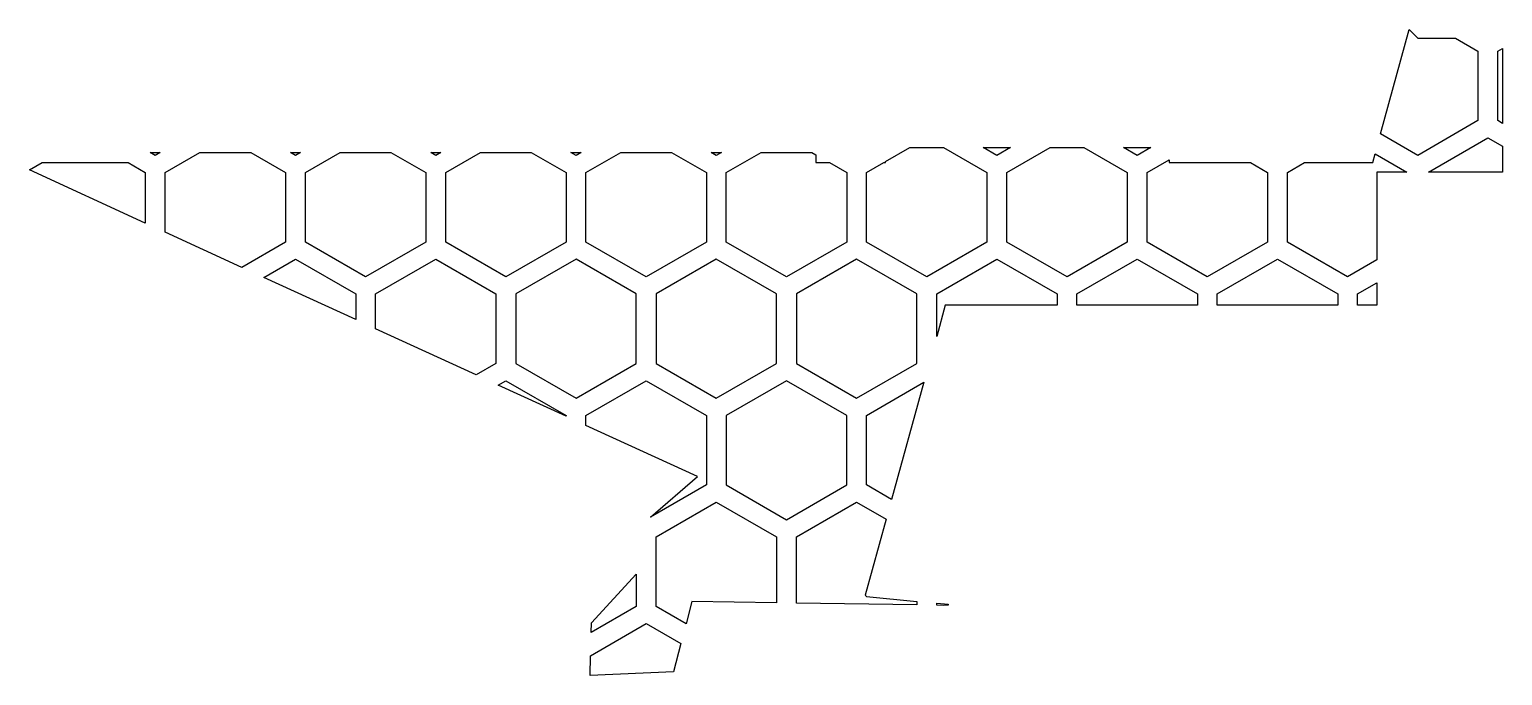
# Model space of a CAD drawing. Header units: millimetres. Extents: x 2.3 to 39.4, y 7.8 to 24.
import ezdxf

# ---------------------------------------------------------------- set-up
doc = ezdxf.new("R2010")
doc.units = ezdxf.units.MM

# ---------------------------------------------------------------- blocks, each defined once
blk = doc.blocks.new('HEX')
blk.add_lwpolyline([(1.516, 0.875), (0, 1.75), (-1.516, 0.875), (-1.516, -0.875), (0, -1.75), (1.516, -0.875)], close=True)

msp = doc.modelspace()

# ---------------------------------------------------------------- linework, layer by layer
for points in [[(37.042, 24.049), (37.258, 23.833), (38.204, 23.833), (38.773, 23.504), (38.773, 21.754), (37.258, 20.879), (36.324, 21.418), (37.042, 24.049)], [(39.392, 21.685), (39.273, 21.754), (39.273, 23.504), (39.392, 23.572), (39.392, 21.685)], [(39.392, 20.458), (37.529, 20.458), (39.023, 21.321), (39.392, 21.108), (39.392, 20.458)], [(5.605, 20.952), (5.478, 20.879), (5.351, 20.952), (5.605, 20.952)], [(5.728, 18.945), (5.728, 20.446), (6.605, 20.952), (7.882, 20.952), (8.759, 20.446), (8.759, 18.696), (7.656, 18.059), (5.728, 18.945)], [(9.136, 20.952), (9.009, 20.879), (8.882, 20.952), (9.136, 20.952)], [(11.413, 20.952), (12.29, 20.446), (12.29, 18.696), (10.774, 17.821), (9.259, 18.696), (9.259, 20.446), (10.136, 20.952), (11.413, 20.952)], [(12.667, 20.952), (12.54, 20.879), (12.413, 20.952), (12.667, 20.952)], [(14.944, 20.952), (15.821, 20.446), (15.821, 18.696), (14.306, 17.821), (12.79, 18.696), (12.79, 20.446), (13.667, 20.952), (14.944, 20.952)], [(16.198, 20.952), (16.071, 20.879), (15.944, 20.952), (16.198, 20.952)], [(18.475, 20.952), (19.352, 20.446), (19.352, 18.696), (17.837, 17.821), (16.321, 18.696), (16.321, 20.446), (17.198, 20.952), (18.475, 20.952)], [(19.729, 20.952), (19.602, 20.879), (19.475, 20.952), (19.729, 20.952)], [(22.006, 20.952), (22.107, 20.894), (22.107, 20.695), (22.451, 20.695), (22.883, 20.446), (22.883, 18.696), (21.368, 17.821), (19.852, 18.696), (19.852, 20.446), (20.729, 20.952), (22.006, 20.952)], [(23.859, 20.695), (23.859, 20.721), (24.476, 21.077), (25.321, 21.077), (26.414, 20.446), (26.414, 18.696), (24.899, 17.821), (23.383, 18.696), (23.383, 20.446), (23.815, 20.695), (23.859, 20.695)], [(27.007, 21.077), (26.664, 20.879), (26.321, 21.077), (27.007, 21.077)], [(28.852, 21.077), (29.945, 20.446), (29.945, 18.696), (28.43, 17.821), (26.914, 18.696), (26.914, 20.446), (28.007, 21.077), (28.852, 21.077)], [(30.538, 21.077), (30.195, 20.879), (29.852, 21.077), (30.538, 21.077)], [(31, 20.695), (33.045, 20.695), (33.477, 20.446), (33.477, 18.696), (31.961, 17.821), (30.445, 18.696), (30.445, 20.446), (31, 20.766), (31, 20.695)], [(36.126, 20.695), (36.188, 20.919), (36.986, 20.458), (36.229, 20.458), (36.229, 18.246), (35.492, 17.821), (33.977, 18.696), (33.977, 20.446), (34.408, 20.695), (36.126, 20.695)], [(2.313, 20.513), (2.629, 20.695), (4.796, 20.695), (5.228, 20.446), (5.228, 19.174), (2.313, 20.513)], [(8.213, 17.803), (9.009, 18.263), (10.524, 17.388), (10.524, 16.742), (8.213, 17.803)], [(11.024, 16.513), (11.024, 17.388), (12.54, 18.263), (14.056, 17.388), (14.056, 15.638), (13.557, 15.35), (11.024, 16.513)], [(25.366, 17.105), (25.149, 16.319), (25.149, 17.388), (26.664, 18.263), (28.18, 17.388), (28.18, 17.105), (25.366, 17.105)], [(28.68, 17.105), (28.68, 17.388), (30.195, 18.263), (31.711, 17.388), (31.711, 17.105), (28.68, 17.105)], [(32.211, 17.105), (32.211, 17.388), (33.727, 18.263), (35.242, 17.388), (35.242, 17.105), (32.211, 17.105)], [(36.229, 17.105), (35.742, 17.105), (35.742, 17.388), (36.229, 17.669), (36.229, 17.105)], [(14.114, 15.094), (14.306, 15.205), (15.821, 14.33), (15.821, 14.31), (14.114, 15.094)], [(19.125, 12.793), (16.321, 14.081), (16.321, 14.33), (17.837, 15.205), (19.352, 14.33), (19.352, 12.58), (17.946, 11.768), (19.125, 12.793)], [(24.013, 12.216), (23.383, 12.58), (23.383, 14.33), (24.829, 15.165), (24.013, 12.216)], [(18.988, 9.646), (18.841, 9.087), (18.087, 9.522), (18.087, 11.272), (19.602, 12.147), (21.118, 11.272), (21.118, 9.613), (18.988, 9.646)], [(23.347, 9.808), (23.386, 9.769), (24.649, 9.649), (24.649, 9.558), (21.618, 9.605), (21.618, 11.272), (23.133, 12.147), (23.876, 11.718), (23.347, 9.808)], [(16.462, 9.112), (17.587, 10.336), (17.587, 9.522), (16.455, 8.868), (16.462, 9.112)], [(25.436, 9.575), (25.436, 9.557), (25.33, 9.547), (25.149, 9.55), (25.149, 9.602), (25.436, 9.575)], [(18.522, 7.878), (16.423, 7.781), (16.438, 8.281), (17.837, 9.089), (18.708, 8.585), (18.522, 7.878)]]:
    msp.add_lwpolyline(points, close=True)

# ---------------------------------------------------------------- block references
for p in [(16.071, 16.513), (19.602, 16.513), (23.133, 16.513), (21.368, 13.455)]:
    msp.add_blockref('HEX', p)

doc.saveas('drawing.dxf')
